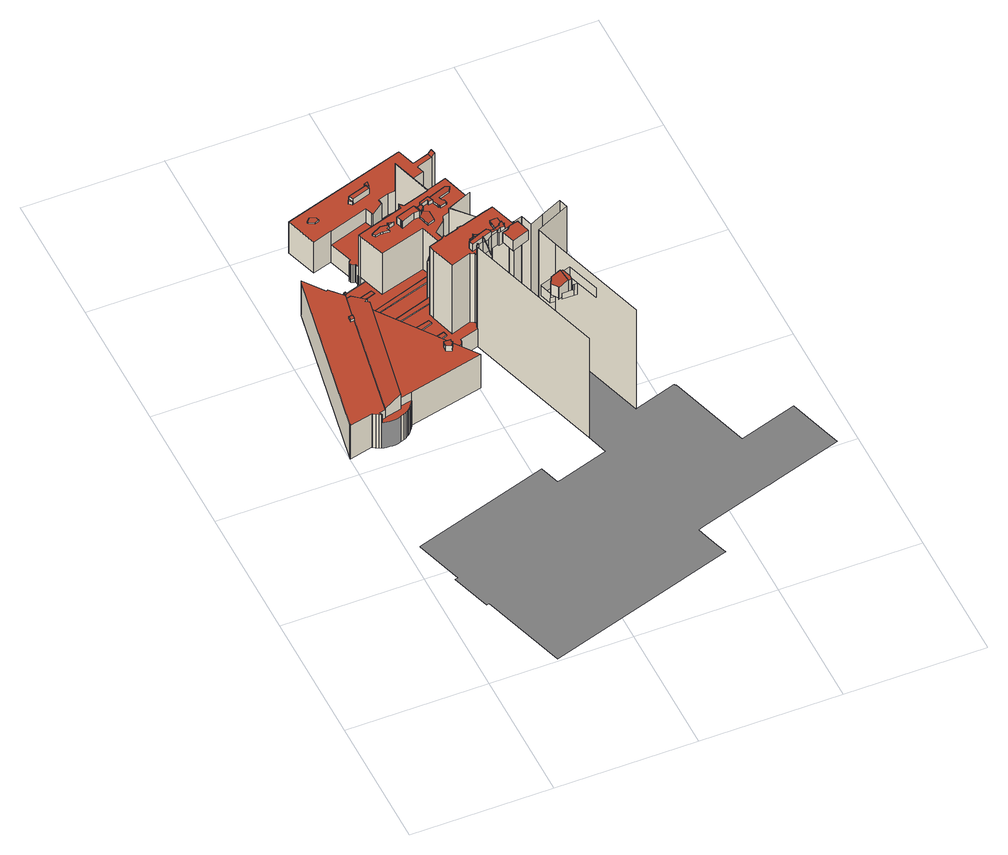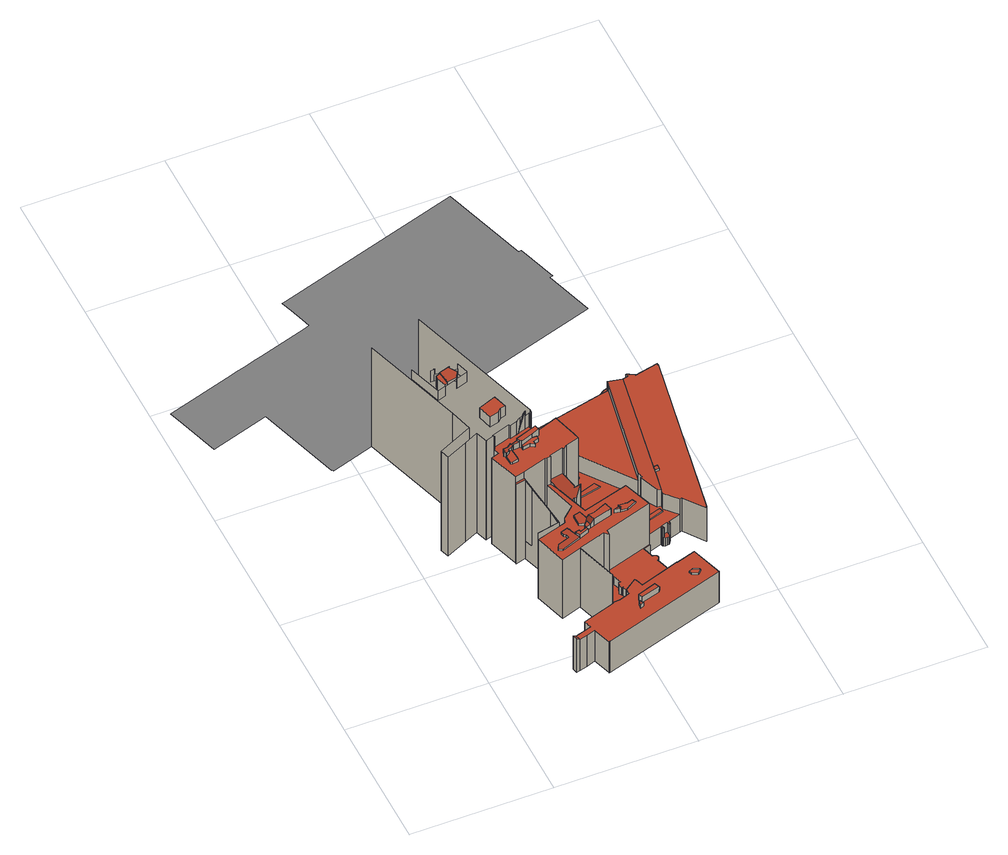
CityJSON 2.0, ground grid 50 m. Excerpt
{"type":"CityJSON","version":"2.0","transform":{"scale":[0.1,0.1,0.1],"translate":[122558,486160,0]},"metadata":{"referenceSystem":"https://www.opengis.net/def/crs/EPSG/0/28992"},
"CityObjects":{
"building1":{"type":"Building","attributes":{"aantal_verblijfsobjecten":11,"bouwjaar":1990,"gebruiksdoel":"bijeenkomstfunctie,onderwijsfunctie,winkelfunctie","oppervlakte_max":21258,"oppervlakte_min":65,"rdf_seealso":"http://bag.basisregistraties.overheid.nl/bag/id/pand/0363100012185420","rf_extrusion_mode":"standard","rf_force_lod11":false,"rf_h_ground":0.588,"rf_h_pc_98p":0,"rf_h_roof_50p":15.75,"rf_h_roof_70p":39.68,"rf_h_roof_max":51.8,"rf_h_roof_min":8.48,"rf_h_roof_ridge":46.74,"rf_is_glass_roof":false,"rf_nodata_frac":0.0242,"rf_nodata_r":0,"rf_pc_select":"PREFERRED_AND_LATEST","rf_pc_year":0,"rf_pointcloud_unusable":false,"rf_pt_density":16.63,"rf_ridgelines":9,"rf_rmse_lod22":0.879,"rf_roof_planes":178,"rf_roof_type":"slanted","rf_success":true,"rf_t_run":5727,"rf_volume_lod22":271666.47,"status":"Pand in gebruik"},"children":["building1-1"]},
"building1-1":{"type":"BuildingPart","parents":["building1"],"geometry":[{"type":"MultiSurface","lod":"2.2","boundaries":[[[0,1,2,3]],[[4,5,1,0]],[[3,2,6,7,8]],[[9,10,11,12]],[[8,7,10,9]],[[12,11,13,14]],[[14,13,15,16]],[[16,15,17,18]],[[19,20,21,22]],[[22,21,23,24]],[[25,26,27,5,4]],[[28,24,23,29,30]],[[30,29,31,32]],[[20,33,34,35,36,37,38,39,40,41,42,43,44,45,46,47,48,49,31,29,23,21]],[[39,50,51,40]],[[40,51,52,41]],[[53,54,55,56,57,58,59,60,25,4,0,3,8,9,12,14,16,18,19,22,24,61,62]],[[32,31,49,63,64]],[[41,52,65,42]],[[42,65,66,43]],[[43,66,67,44]],[[63,49,48,68]],[[69,61,24,28]],[[44,67,70,45]],[[45,70,71,46]],[[46,71,72,47]],[[47,72,73,48]],[[68,48,73,74,75]],[[76,69,28,30,32,64,77,78,79,80,81]],[[64,63,82,77]],[[60,83,26,25]],[[59,84,83,60]],[[85,53,62,86]],[[86,62,61,69,87]],[[88,85,86,87]],[[88,76,54,53,85]],[[58,89,84,59]],[[87,69,76,88]],[[57,90,91,89,58]],[[81,55,54,76]],[[56,92,90,57]],[[93,94,91,90]],[[55,95,92,56]],[[75,96,97,98,82,63,68],[99,100,101,102,103,104,105,106]],[[80,107,95,55,81]],[[108,109,110,111]],[[79,112,107,80]],[[75,74,113,96]],[[77,82,114,115,78]],[[78,115,112,79]],[[116,117,94,93]],[[118,119,117,116]],[[120,121,122,119,118]],[[123,124,121,120]],[[125,126,122,121]],[[127,128,126,125]],[[129,130,131,132]],[[133,134,130,129]],[[135,136,128,127]],[[137,138,124,123]],[[139,140,141,135,127,125,121,124,138,142]],[[141,143,136,135]],[[140,144,143,141]],[[145,142,138,137]],[[146,139,142,145]],[[139,147,144,140]],[[148,149,147,139,146]],[[150,151,149,148]],[[152,153,154,155]],[[156,157,109,108]],[[156,108,111,158]],[[111,110,159,158]],[[98,160,114,82]],[[161,162,163,164]],[[165,166,162,161]],[[167,168,166,165]],[[169,100,99,170]],[[170,99,106,171]],[[172,173,174,175]],[[176,177,151,150]],[[171,106,105,178]],[[170,171,178,179,180,181,182,169]],[[178,105,104,179]],[[182,101,100,169]],[[179,104,103,180]],[[97,183,184,160,98]],[[180,103,102,181]],[[181,102,101,182]],[[185,186,187,188]],[[158,159,157,156]],[[164,163,189,190]],[[191,192,193,194]],[[195,196,173,172]],[[197,195,172,175]],[[96,113,183,97]],[[198,199,192,191]],[[175,174,200,197]],[[160,184,201,202]],[[194,193,203,204]],[[205,206,207,208]],[[209,208,207,210,211,212]],[[211,210,177,176]],[[212,211,213,214]],[[133,129,132,215,216]],[[198,191,194,204,217,218]],[[219,220,186,185]],[[188,221,219,185]],[[188,187,222,221]],[[223,224,153,152]],[[225,226,206,205]],[[218,227,199,198]],[[228,229,230,231]],[[231,230,232,233]],[[234,235,229,228]],[[204,203,236,217]],[[233,232,237,238]],[[239,240,235,234]],[[241,242,240,239]],[[238,237,243,244]],[[245,246,242,241]],[[247,248,249,250,251,252,253,254,255,256,257,258,259,260,261,262,263,264,265,266,267,268,269,270,271,154,153,224,272,273,274,275,213,211,176,150,148,146,145,137,123,120,118,116,93,90,92,95,107,112,115,114,160,202,276],[186,220,222,187],[130,134,277,278,131],[196,200,174,173],[109,157,159,110]],[[217,236,227,218]],[[155,154,271,279]],[[244,243,280,281]],[[282,283,246,245]],[[190,189,284,285,286]],[[285,284,283,282]],[[281,280,226,225]],[[202,201,287,276]],[[132,131,278,215]],[[216,277,134,133]],[[276,287,288,247]],[[289,290,291,292]],[[247,288,293,248]],[[294,295,296,297,298,299,300,301,302,303,304,305,306,307,308,309,310,311,312,313,314,315,316,317,318,319,320,321,322,323,324,325,326,327,328,329,330,331,332,333,334,335,336,293,288,287,201,184,183,113,74,73,72,71,70,67,66,65,52,51,50,337,338,339,340,341,342,343,17,15,13,11,10,7,6,344,27,26,83,84,89,91,94,117,119,122,126,128,136,143,144,147,149,151,177,210,207,206,226,280,243,237,232,230,229,235,240,242,246,283,284,189,163,162,166,168,345,346,347,348,349,350,351,352,353,354,355,356,357,358,359,360,361,362,363,364,365,366,367,368,369,370,371,372,373,374,375,376,377,378,379,380,381,382,383,384]],[[197,200,196,195]],[[221,222,220,219]],[[248,293,336,249]],[[292,291,385,386]],[[249,336,335,250]],[[387,388,290,289]],[[250,335,334,251]],[[389,223,152,155,279,390]],[[251,334,333,252]],[[386,385,391,392]],[[393,267,266,394]],[[252,333,332,253]],[[395,268,267,393]],[[253,332,331,254]],[[254,331,330,255]],[[392,391,396,397]],[[292,386,392,397,398,399,400,401,387,289]],[[397,396,402,398]],[[401,403,388,387]],[[398,402,404,399]],[[405,269,268,395]],[[214,213,275,406]],[[399,404,407,400]],[[408,409,208,209]],[[281,225,205,208,409,410,411,412,413,414,415,416,417,418,419,420,285,282,245,241,239,234,228,231,233,238,244]],[[421,401,400,422]],[[394,266,265,423]],[[286,285,420,424]],[[255,330,329,256]],[[425,421,422]],[[425,426,403,401,421]],[[422,400,407,426,425]],[[427,223,389,428]],[[429,272,224,223,427]],[[430,431,270,269,405]],[[432,390,279,433]],[[428,389,390,432]],[[434,435,436,437]],[[437,436,438,439]],[[440,441,435,434]],[[433,279,271,270,431]],[[439,438,442,443]],[[444,445,431,430]],[[256,329,328,257]],[[446,258,257,447]],[[447,257,328,327,448]],[[449,259,258,446]],[[423,265,264,450]],[[451,260,259,449]],[[452,453,429,427,428,432,433,431,445,454,455,456]],[[457,261,260,451]],[[458,459,262,261,457]],[[450,264,263,460]],[[460,263,262,459]],[[461,462,459,458]],[[463,464,465,466]],[[453,273,272,429]],[[466,465,467,468]],[[469,470,471,472]],[[443,473,474,475,440,434,437,439]],[[468,476,477,463,466]],[[443,442,478,473]],[[477,479,464,463]],[[480,477,476,481]],[[468,467,482,476]],[[483,454,445,444]],[[484,485,462,461]],[[215,278,277,216]],[[475,486,441,440]],[[452,274,273,453]],[[487,484,488,489]],[[490,491,492,493]],[[494,495,496,470,469]],[[489,488,497]],[[485,484,487,498]],[[493,492,496,495]],[[424,420,419,499]],[[499,419,418,500]],[[406,275,274,452,501]],[[502,503,504,505,506]],[[501,452,456]],[[507,508,491,490]],[[411,509,510,412]],[[506,505,511,512]],[[513,514,497]],[[489,497,514,515,498,487]],[[455,516,456]],[[517,455,454,483]],[[518,519,479,477,480]],[[412,510,520,413]],[[410,521,509,411]],[[417,522,523,418]],[[481,476,482,524,525]],[[526,410,409,408]],[[527,528,504,503]],[[529,530,516,455,517]],[[430,405,395,393,394,423,450,460,459,462,485,498,531,532,533,534,535,536,537,538,539,540,541,529,517,483,444],[471,470,496,492,491,508,542,543,544,545,546,547,548,549,550,551,552,553,554,555,556,557,558,559,560,561,562,563,564,565]],[[416,566,522,417]],[[415,567,566,416]],[[518,480,481,525]],[[473,478,568,569,474]],[[570,542,508,507]],[[571,572,521,410,526]],[[413,520,573,414]],[[414,573,567,415]],[[574,531,515,514,513]],[[530,575,576,577]],[[500,418,523,578,579]],[[569,568,580,581]],[[541,582,575,530,529]],[[583,543,542,570]],[[515,531,498]],[[584,585,586,583,570,507,490,493,495]],[[469,472,587,588,589,590,494]],[[474,569,591,592]],[[472,471,565,593,587]],[[512,511,594,595]],[[590,584,495,494]],[[596,597,486,475]],[[598,596,475,474,592,599]],[[592,591,600,599]],[[601,602,603,604]],[[581,580,605,606]],[[604,603,607,608]],[[609,610,611,612]],[[613,614,615,578,523,522,566,567,573,520,510,509,521,572,616]],[[599,600,617,598]],[[569,581,606,618,619,620,617,600,591]],[[621,532,531,574]],[[598,617,620,622]],[[623,595,594,602,601]],[[586,544,543,583]],[[624,625,626,627,628,629,630,631,571,526,408,209,212,214,406,501,456,516,530,577,632,633],[634,635,636,637,638,639,640,641,642,643,644,645,646,647,648,649,650,651,652],[290,388,403,426,407,404,402,396,391,385,291],[597,653,654,655,656,605,580,568,478,442,438,436,435,441,486]],[[622,620,619,657]],[[657,658,659,596,598,622]],[[659,653,597,596]],[[577,576,660,632]],[[661,662,610,609]],[[657,619,655,654,658]],[[525,524,519,518]],[[618,656,655,619]],[[623,601,604,608,663,664]],[[589,547,546,584,590]],[[579,578,615,665]],[[606,605,656,618]],[[666,533,532,621]],[[667,668,345,168,167]],[[658,654,653,659]],[[584,546,545,585]],[[588,669,548,547,589]],[[585,545,544,586]],[[587,593,669,588]],[[670,643,642,671]],[[672,673,674,675]],[[608,607,676,677,663]],[[675,674,678,679]],[[680,681,682,683]],[[672,675,679,684]],[[684,685,673,672]],[[686,687,660,576,575,582,688]],[[689,690,662,661]],[[679,678,685,684]],[[691,549,548,669]],[[612,692,693,689,661,609]],[[671,642,641,694]],[[593,565,564,695]],[[612,611,696,692]],[[631,616,572,571]],[[697,698,699,700,701,702,703,704,705,706,707,708,667,167,165,161,164,190,286,424,499,500,579,665],[203,193,192,199,227,236],[467,465,464,479,519,524,482],[673,685,678,674]],[[664,709,710,595,623]],[[665,615,614,697]],[[632,660,687,633]],[[711,712,670,671,694,713]],[[714,715,716,717]],[[712,718,644,643,670]],[[540,719,688,582,541]],[[720,680,715,714]],[[695,564,563,721]],[[722,550,549,691]],[[663,677,709,664]],[[694,641,640,713]],[[677,676,723,724]],[[725,551,550,722]],[[726,727,681,680,720]],[[728,729,552,551,725]],[[693,730,690,689]],[[721,563,562,731]],[[732,534,533,666]],[[677,724,733,734,735,709]],[[713,640,639,736,711]],[[735,737,710,709]],[[724,723,738,733]],[[739,553,552,729]],[[669,593,695,721,731,740,741,742,743,744,745,746,728,725,722,691]],[[733,738,747,734]],[[711,736,718,712]],[[746,748,729,728]],[[633,687,686,624]],[[749,554,553,739]],[[734,747,750,737,735]],[[736,639,638,751]],[[751,638,637,752]],[[752,637,636,753]],[[753,636,635,754]],[[745,755,748,746]],[[692,696,730,693]],[[731,562,561,740]],[[756,749,739,729,748,755,757,758]],[[697,614,613,698]],[[756,555,554,749]],[[744,757,755,745]],[[759,624,686,688,719]],[[737,750,760,761]],[[754,635,634,762]],[[740,561,560,741]],[[763,364,363,764]],[[765,365,364,763]],[[743,558,557,757,744]],[[741,560,559,742]],[[742,559,558,743]],[[629,699,698,630]],[[630,698,613,616,631]],[[699,357,356,700]],[[628,358,357,699,629]],[[757,557,556,758]],[[758,556,555,756]],[[766,536,535,767]],[[767,535,534,732]],[[536,370,369,537]],[[768,371,370,536,766]],[[769,649,648,770]],[[762,634,652,771]],[[754,762,771,772,773,769,770,774,775,776,718,736,751,752,753]],[[771,652,651,772]],[[773,650,649,769]],[[772,651,650,773]],[[761,760,777,778]],[[776,645,644,718]],[[539,779,719,540]],[[780,366,365,765]],[[537,369,368,538]],[[781,372,371,768]],[[782,759,719,779,780,765,763,764,783]],[[770,648,647,774]],[[779,367,366,780]],[[538,368,367,779,539]],[[782,625,624,759]],[[784,373,372,781]],[[764,363,362,783]],[[785,374,373,784]],[[786,379,378,787]],[[788,380,379,786]],[[627,359,358,628]],[[774,647,646,775]],[[775,646,645,776]],[[700,356,355,701]],[[789,375,374,785]],[[783,362,361,625,782]],[[625,361,360,626]],[[626,360,359,627]],[[787,378,377,790]],[[708,791,668,667]],[[792,346,345,668]],[[793,792,668,791]],[[707,793,791,708]],[[793,347,346,792]],[[706,348,347,793,707]],[[701,355,354,702]],[[794,376,375,789]],[[705,349,348,706]],[[702,354,353,703]],[[704,350,349,705]],[[790,377,376,794]],[[703,353,352,795]],[[704,703,795,796]],[[796,351,350,704]],[[795,352,351,796]]],"semantics":{"surfaces":[{"type":"WallSurface","on_footprint_edge":false},{"type":"WallSurface","on_footprint_edge":true},{"type":"RoofSurface","rf_azimuth":339.72,"rf_h_roof_50p":12.13,"rf_h_roof_70p":12.13,"rf_h_roof_max":18.77,"rf_h_roof_min":12.1,"rf_slope":0.865},{"type":"RoofSurface","rf_azimuth":281.66,"rf_h_roof_50p":15.77,"rf_h_roof_70p":15.78,"rf_h_roof_max":16.01,"rf_h_roof_min":15.76,"rf_slope":0.0928},{"type":"RoofSurface","rf_azimuth":280.19,"rf_h_roof_50p":17.23,"rf_h_roof_70p":17.85,"rf_h_roof_max":18.87,"rf_h_roof_min":15.78,"rf_slope":25.57},{"type":"RoofSurface","rf_azimuth":263.38,"rf_h_roof_50p":16.71,"rf_h_roof_70p":16.71,"rf_h_roof_max":16.72,"rf_h_roof_min":16.7,"rf_slope":1.01},{"type":"RoofSurface","rf_azimuth":281.66,"rf_h_roof_50p":15.81,"rf_h_roof_70p":15.82,"rf_h_roof_max":18.87,"rf_h_roof_min":15.79,"rf_slope":0.0928},{"type":"RoofSurface","rf_azimuth":332.29,"rf_h_roof_50p":4.16,"rf_h_roof_70p":4.17,"rf_h_roof_max":8.59,"rf_h_roof_min":4.13,"rf_slope":1.56},{"type":"RoofSurface","rf_azimuth":85.89,"rf_h_roof_50p":9.01,"rf_h_roof_70p":9.01,"rf_h_roof_max":9.02,"rf_h_roof_min":8.99,"rf_slope":0.13},{"type":"RoofSurface","rf_azimuth":70.98,"rf_h_roof_50p":17.96,"rf_h_roof_70p":17.97,"rf_h_roof_max":18,"rf_h_roof_min":17.9,"rf_slope":2.45},{"type":"RoofSurface","rf_azimuth":85.89,"rf_h_roof_50p":8.98,"rf_h_roof_70p":8.99,"rf_h_roof_max":8.99,"rf_h_roof_min":8.97,"rf_slope":0.13},{"type":"RoofSurface","rf_azimuth":151.06,"rf_h_roof_50p":8.99,"rf_h_roof_70p":9.01,"rf_h_roof_max":9.03,"rf_h_roof_min":8.96,"rf_slope":0.583},{"type":"RoofSurface","rf_azimuth":184.74,"rf_h_roof_50p":15.28,"rf_h_roof_70p":15.3,"rf_h_roof_max":15.32,"rf_h_roof_min":15.24,"rf_slope":2.51},{"type":"RoofSurface","rf_azimuth":356.95,"rf_h_roof_50p":8.97,"rf_h_roof_70p":8.98,"rf_h_roof_max":8.99,"rf_h_roof_min":8.96,"rf_slope":0.519},{"type":"RoofSurface","rf_azimuth":206.31,"rf_h_roof_50p":8.58,"rf_h_roof_70p":8.59,"rf_h_roof_max":45.72,"rf_h_roof_min":8.54,"rf_slope":0.114},{"type":"GroundSurface"},{"type":"RoofSurface","rf_azimuth":161.91,"rf_h_roof_50p":9.01,"rf_h_roof_70p":9.01,"rf_h_roof_max":26.63,"rf_h_roof_min":8.99,"rf_slope":0.905},{"type":"RoofSurface","rf_azimuth":46.65,"rf_h_roof_50p":27.97,"rf_h_roof_70p":27.98,"rf_h_roof_max":28,"rf_h_roof_min":27.96,"rf_slope":0.51},{"type":"RoofSurface","rf_azimuth":309.81,"rf_h_roof_50p":8.6,"rf_h_roof_70p":8.6,"rf_h_roof_max":27.27,"rf_h_roof_min":8.58,"rf_slope":0.0928},{"type":"RoofSurface","rf_azimuth":150.83,"rf_h_roof_50p":28.91,"rf_h_roof_70p":28.91,"rf_h_roof_max":28.91,"rf_h_roof_min":28.9,"rf_slope":0.738},{"type":"RoofSurface","rf_azimuth":324.57,"rf_h_roof_50p":26.68,"rf_h_roof_70p":27.27,"rf_h_roof_max":39.66,"rf_h_roof_min":24.74,"rf_slope":22.88},{"type":"RoofSurface","rf_azimuth":319.33,"rf_h_roof_50p":30.32,"rf_h_roof_70p":30.32,"rf_h_roof_max":30.39,"rf_h_roof_min":30.3,"rf_slope":0.315},{"type":"RoofSurface","rf_azimuth":281.43,"rf_h_roof_50p":16.03,"rf_h_roof_70p":16.04,"rf_h_roof_max":17.23,"rf_h_roof_min":16.03,"rf_slope":0.716},{"type":"RoofSurface","rf_azimuth":73.59,"rf_h_roof_50p":45.17,"rf_h_roof_70p":45.72,"rf_h_roof_max":46.63,"rf_h_roof_min":39.82,"rf_slope":71.86},{"type":"RoofSurface","rf_azimuth":338.64,"rf_h_roof_50p":39.73,"rf_h_roof_70p":39.78,"rf_h_roof_max":45.72,"rf_h_roof_min":39.65,"rf_slope":0.673},{"type":"RoofSurface","rf_azimuth":109.46,"rf_h_roof_50p":17.21,"rf_h_roof_70p":17.22,"rf_h_roof_max":17.24,"rf_h_roof_min":17.18,"rf_slope":0.543},{"type":"RoofSurface","rf_azimuth":61.47,"rf_h_roof_50p":41.13,"rf_h_roof_70p":41.16,"rf_h_roof_max":42.85,"rf_h_roof_min":41.05,"rf_slope":1.36},{"type":"RoofSurface","rf_azimuth":292.19,"rf_h_roof_50p":42.84,"rf_h_roof_70p":42.84,"rf_h_roof_max":42.85,"rf_h_roof_min":42.83,"rf_slope":0.241},{"type":"RoofSurface","rf_azimuth":73.77,"rf_h_roof_50p":29.46,"rf_h_roof_70p":29.81,"rf_h_roof_max":30.39,"rf_h_roof_min":28.76,"rf_slope":45.88},{"type":"RoofSurface","rf_azimuth":3.01,"rf_h_roof_50p":5.1,"rf_h_roof_70p":5.11,"rf_h_roof_max":27.3,"rf_h_roof_min":5.07,"rf_slope":0.144},{"type":"RoofSurface","rf_azimuth":229.18,"rf_h_roof_50p":28.07,"rf_h_roof_70p":28.11,"rf_h_roof_max":29.4,"rf_h_roof_min":27.94,"rf_slope":3.07},{"type":"RoofSurface","rf_azimuth":172.1,"rf_h_roof_50p":27.26,"rf_h_roof_70p":27.27,"rf_h_roof_max":30.39,"rf_h_roof_min":27.22,"rf_slope":0.103},{"type":"RoofSurface","rf_azimuth":150.84,"rf_h_roof_50p":28.86,"rf_h_roof_70p":28.87,"rf_h_roof_max":28.87,"rf_h_roof_min":28.85,"rf_slope":0.737},{"type":"RoofSurface","rf_azimuth":254.64,"rf_h_roof_50p":46.69,"rf_h_roof_70p":46.83,"rf_h_roof_max":47.07,"rf_h_roof_min":46.34,"rf_slope":7.54},{"type":"RoofSurface","rf_azimuth":169.52,"rf_h_roof_50p":16.26,"rf_h_roof_70p":16.27,"rf_h_roof_max":16.28,"rf_h_roof_min":16.25,"rf_slope":1.82},{"type":"RoofSurface","rf_azimuth":206.32,"rf_h_roof_50p":8.61,"rf_h_roof_70p":8.61,"rf_h_roof_max":39.67,"rf_h_roof_min":8.59,"rf_slope":0.114},{"type":"RoofSurface","rf_azimuth":352.25,"rf_h_roof_50p":50.17,"rf_h_roof_70p":50.17,"rf_h_roof_max":50.18,"rf_h_roof_min":50.16,"rf_slope":0.222},{"type":"RoofSurface","rf_azimuth":163.07,"rf_h_roof_50p":14.73,"rf_h_roof_70p":14.74,"rf_h_roof_max":17.24,"rf_h_roof_min":14.72,"rf_slope":0.0791},{"type":"RoofSurface","rf_azimuth":150.83,"rf_h_roof_50p":28.87,"rf_h_roof_70p":28.87,"rf_h_roof_max":28.88,"rf_h_roof_min":28.85,"rf_slope":0.737},{"type":"RoofSurface","rf_azimuth":70.4,"rf_h_roof_50p":46.42,"rf_h_roof_70p":46.44,"rf_h_roof_max":46.98,"rf_h_roof_min":46.38,"rf_slope":3.19},{"type":"RoofSurface","rf_azimuth":122.91,"rf_h_roof_50p":41.9,"rf_h_roof_70p":41.99,"rf_h_roof_max":42.85,"rf_h_roof_min":41.66,"rf_slope":9.09},{"type":"RoofSurface","rf_azimuth":51.73,"rf_h_roof_50p":40.66,"rf_h_roof_70p":40.69,"rf_h_roof_max":41.92,"rf_h_roof_min":40.58,"rf_slope":2.3},{"type":"RoofSurface","rf_azimuth":344.66,"rf_h_roof_50p":28,"rf_h_roof_70p":28.08,"rf_h_roof_max":28.86,"rf_h_roof_min":27.88,"rf_slope":3.54},{"type":"RoofSurface","rf_azimuth":326.87,"rf_h_roof_50p":33.06,"rf_h_roof_70p":35.14,"rf_h_roof_max":39.67,"rf_h_roof_min":28.97,"rf_slope":25.75},{"type":"RoofSurface","rf_azimuth":337.04,"rf_h_roof_50p":0.854,"rf_h_roof_70p":0.925,"rf_h_roof_max":0.956,"rf_h_roof_min":0.822,"rf_slope":38.35},{"type":"RoofSurface","rf_azimuth":253.96,"rf_h_roof_50p":15.32,"rf_h_roof_70p":15.54,"rf_h_roof_max":15.92,"rf_h_roof_min":14.83,"rf_slope":38.49}],"values":[0,0,1,1,1,1,1,1,0,0,1,0,0,2,1,1,3,0,1,1,1,0,0,1,1,1,1,1,4,0,1,1,0,0,5,0,1,0,1,0,0,1,0,6,0,0,0,1,0,0,1,1,1,0,1,1,0,0,1,0,7,1,1,0,0,1,1,1,0,0,8,0,0,1,1,1,0,0,0,1,0,9,0,0,0,1,0,0,0,0,1,0,0,10,1,0,0,1,0,1,1,1,0,11,12,0,13,0,0,1,0,1,1,1,0,1,1,1,1,1,14,0,0,1,1,1,1,1,1,0,0,1,0,1,15,0,0,1,0,1,0,1,16,1,0,0,1,0,1,1,0,17,0,0,0,0,0,0,0,18,0,0,0,1,19,0,0,0,0,0,0,0,0,0,0,0,0,0,1,0,1,0,0,0,20,0,0,0,0,0,0,0,0,0,21,22,0,0,0,0,0,0,0,0,0,0,0,0,0,0,0,0,0,0,0,0,0,0,0,0,23,0,0,0,0,0,0,0,0,0,0,24,0,0,25,0,0,0,0,0,0,0,0,0,0,0,0,26,27,0,0,0,0,0,28,0,0,0,0,0,29,0,30,0,0,0,0,31,0,32,0,0,0,0,0,0,33,0,0,0,0,1,0,0,0,0,0,0,0,0,0,0,34,0,35,0,0,0,36,0,0,0,0,37,0,0,0,38,0,0,0,0,0,0,0,0,0,0,0,0,0,0,0,39,0,0,0,0,40,0,0,0,0,0,0,0,0,0,0,0,0,0,41,0,0,0,0,0,0,0,1,1,0,0,0,0,0,1,1,0,0,0,0,1,1,0,0,42,0,0,0,0,0,0,1,1,1,43,0,1,1,0,1,1,1,1,1,1,0,0,1,1,1,1,1,1,0,1,44,0,1,1,1,1,1,1,1,1,1,45,1,1]}}]}
},
"vertices":[
[4,1080,158],[4,1080,14],[3,1074,15],[3,1074,158],[2,1080,158],[2,1080,14],[3,1074,6],[86,1093,6],[86,1093,158],[86,1091,158],[86,1091,6],[85,1091,6],[85,1091,158],[95,1085,6],[95,1085,158],[103,1081,6],[103,1081,158],[111,1077,6],[111,1077,158],[113,1077,158],[113,1077,121],[110,1087,121],[110,1087,158],[130,1092,121],[130,1092,158],[117,1708,158],[117,1708,6],[2,1080,6],[130,1092,159],[132,1093,121],[132,1093,160],[191,1107,121],[191,1107,187],[119,1075,121],[128,1073,121],[137,1072,121],[148,1071,121],[158,1072,121],[169,1074,122],[180,1077,122],[190,1081,122],[198,1085,122],[206,1090,121],[213,1095,121],[219,1101,121],[225,1108,121],[232,1116,121],[237,1126,121],[236,1127,121],[193,1118,121],[180,1077,6],[190,1081,6],[198,1085,6],[188,1503,158],[203,1503,158],[218,1585,158],[220,1599,158],[179,1643,158],[173,1641,158],[119,1714,158],[118,1707,158],[201,1488,158],[188,1487,158],[193,1118,158],[193,1118,187],[206,1090,6],[213,1095,6],[219,1101,6],[236,1127,158],[201,1488,159],[225,1108,6],[232,1116,6],[237,1126,6],[236,1127,6],[236,1128,6],[236,1128,158],[203,1503,159],[267,1515,188],[257,1528,182],[265,1531,186],[232,1582,166],[218,1585,159],[267,1515,158],[118,1707,6],[119,1714,6],[188,1503,167],[188,1487,167],[201,1488,167],[203,1503,167],[173,1641,6],[179,1643,86],[179,1643,6],[220,1599,86],[224,1657,86],[224,1657,6],[218,1585,86],[505,1189,158],[416,1310,158],[417,1310,158],[410,1248,158],[413,1269,158],[436,1269,158],[434,1259,158],[438,1258,158],[431,1245,158],[430,1245,158],[428,1240,158],[232,1582,86],[225,1610,90],[225,1610,86],[229,1595,86],[229,1595,90],[265,1531,86],[505,1189,6],[267,1515,86],[257,1528,86],[223,1663,86],[223,1663,6],[224,1668,86],[224,1668,6],[229,1669,86],[229,1669,42],[229,1669,6],[230,1658,86],[230,1658,42],[229,1675,41],[229,1675,6],[233,1678,41],[233,1678,6],[272,1544,90],[272,1544,86],[275,1534,86],[275,1534,90],[273,1549,90],[273,1549,86],[239,1679,41],[239,1679,6],[253,1664,86],[253,1664,42],[254,1675,42],[251,1677,42],[245,1679,41],[249,1674,42],[245,1679,6],[251,1677,6],[249,1674,86],[254,1675,86],[254,1675,6],[255,1673,86],[255,1673,6],[258,1668,86],[258,1668,6],[313,1487,90],[313,1487,86],[317,1471,86],[317,1471,90],[330,1643,90],[330,1643,86],[335,1629,90],[335,1629,86],[417,1310,85],[193,1973,147],[193,1973,6],[228,1861,6],[228,1861,147],[195,1974,147],[195,1974,6],[195,1975,147],[195,1975,6],[413,1269,180],[410,1248,180],[428,1240,180],[361,1431,90],[361,1431,86],[372,1411,86],[372,1411,90],[331,1691,86],[331,1691,6],[430,1245,179],[431,1245,179],[438,1258,179],[434,1259,179],[436,1269,179],[416,1310,6],[417,1310,6],[406,1369,90],[406,1369,85],[414,1348,85],[414,1348,90],[298,1883,6],[298,1883,147],[245,1947,153],[245,1947,147],[246,1942,147],[246,1942,153],[442,1451,90],[442,1451,86],[447,1437,90],[256,1958,153],[256,1958,147],[447,1437,86],[466,1326,6],[466,1326,85],[266,1932,147],[266,1932,152],[320,1726,86],[320,1726,6],[321,1722,6],[321,1722,86],[321,1722,273],[324,1715,6],[324,1715,86],[324,1715,273],[356,1619,86],[356,1619,272],[517,1609,90],[513,1627,90],[281,1938,152],[277,1949,153],[464,1385,90],[464,1385,86],[468,1370,90],[468,1370,86],[478,1541,90],[478,1541,86],[345,1734,86],[345,1734,6],[277,1949,147],[317,1785,86],[317,1785,6],[318,1780,6],[318,1780,86],[320,1776,6],[320,1776,86],[318,1788,86],[318,1788,6],[281,1938,147],[324,1773,6],[324,1773,86],[319,1790,86],[319,1790,6],[320,1793,86],[320,1793,6],[329,1771,6],[329,1771,86],[323,1795,86],[323,1795,6],[477,1316,85],[483,1314,85],[489,1315,85],[494,1318,85],[498,1322,85],[501,1328,85],[501,1329,85],[501,1333,86],[501,1337,86],[570,1358,86],[570,1357,86],[571,1367,86],[571,1366,86],[578,1368,86],[576,1374,86],[579,1373,86],[573,1392,86],[572,1388,86],[560,1396,86],[487,1370,86],[462,1456,86],[457,1477,86],[505,1492,86],[518,1503,86],[507,1528,86],[511,1585,86],[519,1584,86],[540,1602,86],[518,1666,86],[472,1319,85],[513,1627,86],[517,1609,86],[507,1528,90],[333,1772,6],[333,1772,86],[325,1796,86],[325,1796,6],[298,1881,6],[298,1881,86],[298,1881,147],[472,1319,6],[477,1316,6],[360,1703,280],[360,1703,273],[367,1691,273],[367,1691,280],[483,1314,6],[1372,712,6],[1408,598,6],[1416,573,6],[1434,515,6],[1208,445,6],[1171,433,6],[1138,423,6],[1101,412,6],[1071,402,6],[895,348,6],[878,342,6],[887,312,6],[904,259,6],[916,221,6],[916,220,6],[902,215,6],[764,172,6],[730,162,6],[585,116,6],[241,9,6],[144,319,6],[133,316,6],[88,458,6],[100,461,6],[46,633,6],[47,633,6],[47,635,6],[535,787,6],[558,715,6],[560,715,6],[572,719,6],[741,772,6],[751,775,6],[728,852,6],[570,1357,6],[570,1358,6],[501,1337,6],[501,1333,6],[501,1329,6],[501,1328,6],[498,1322,6],[494,1318,6],[489,1315,6],[169,1074,6],[158,1072,6],[148,1071,6],[137,1072,6],[128,1073,6],[119,1075,6],[113,1077,6],[1,1074,6],[631,2111,6],[635,2112,6],[635,2111,6],[655,2047,6],[687,2057,6],[714,2065,6],[727,2069,6],[732,2051,6],[719,2046,6],[661,2028,6],[670,2000,6],[554,1963,6],[555,1960,6],[601,1813,6],[671,1835,6],[706,1723,6],[705,1723,6],[705,1722,6],[626,1697,6],[636,1662,6],[672,1548,6],[707,1558,6],[708,1553,6],[742,1446,6],[714,1437,6],[720,1416,6],[721,1414,6],[749,1423,6],[752,1424,6],[765,1381,6],[814,1404,6],[890,1439,6],[900,1407,6],[776,1349,6],[799,1271,6],[914,905,6],[1067,952,6],[1069,946,6],[1072,947,6],[1165,647,6],[385,1697,273],[385,1697,280],[396,1721,280],[396,1721,273],[504,1549,90],[501,1542,90],[393,1696,273],[393,1696,280],[462,1456,397],[487,1370,398],[457,1477,396],[393,1697,273],[393,1697,280],[417,1694,280],[412,1706,280],[422,1709,280],[419,1718,280],[417,1694,273],[419,1718,273],[412,1706,273],[505,1492,397],[518,1666,272],[422,1709,273],[491,1775,273],[491,1775,86],[492,1793,86],[481,1805,86],[470,1835,86],[478,1835,86],[483,1849,86],[477,1858,86],[472,1858,86],[475,1861,86],[450,1895,86],[447,1900,86],[437,1927,86],[419,1718,289],[422,1709,289],[560,1396,398],[437,1927,147],[440,1715,289],[440,1715,273],[478,1541,256],[504,1549,259],[511,1585,248],[518,1503,396],[518,1503,278],[501,1542,261],[507,1528,267],[457,1702,303],[457,1702,273],[457,1698,273],[457,1698,303],[458,1698,273],[458,1698,303],[452,1718,303],[452,1718,273],[460,1692,273],[460,1692,303],[521,1497,397],[521,1497,281],[571,1367,457],[570,1357,457],[728,852,457],[571,1366,457],[572,1388,398],[578,1368,457],[540,1602,250],[519,1584,251],[570,1512,288],[569,1516,286],[557,1549,272],[576,1374,457],[579,1373,457],[579,1373,398],[573,1392,398],[580,1369,457],[580,1369,398],[401,1977,160],[401,1977,147],[396,1970,147],[396,1970,160],[408,1960,147],[408,1960,160],[567,1418,428],[567,1418,398],[572,1401,398],[572,1401,428],[508,1712,303],[527,1714,303],[519,1740,303],[409,1960,160],[402,1977,160],[508,1712,273],[402,1977,147],[402,1977,172],[409,1960,172],[409,1960,147],[570,1512,397],[595,1374,457],[595,1374,398],[519,1740,273],[595,1374,481],[600,1371,457],[600,1371,468],[579,1442,412],[579,1442,397],[579,1430,398],[579,1430,412],[595,1429,428],[595,1429,412],[595,1429,398],[603,1372,457],[620,1383,398],[447,1900,147],[450,1895,147],[540,1602,272],[696,1081,457],[696,1081,436],[696,1081,414],[684,1122,414],[684,1122,457],[597,1446,411],[597,1446,397],[481,1805,51],[470,1835,51],[685,1126,414],[685,1126,457],[613,1375,457],[613,1375,427],[629,1386,371],[569,1516,272],[569,1516,397],[469,1998,172],[469,1998,147],[478,1835,51],[492,1793,51],[475,1861,51],[450,1895,51],[475,1982,147],[475,1982,172],[492,1793,273],[714,1081,437],[714,1081,414],[583,1517,397],[583,1517,272],[629,1386,398],[653,1394,398],[658,1389,398],[723,1409,398],[719,1416,398],[720,1416,398],[714,1437,398],[742,1446,398],[708,1553,397],[674,1543,397],[589,1517,397],[598,1458,397],[611,1449,397],[637,1455,397],[639,1450,398],[639,1446,398],[639,1442,398],[643,1442,398],[666,1442,398],[671,1446,398],[671,1448,398],[675,1449,398],[672,1481,397],[672,1493,397],[692,1496,397],[699,1495,397],[700,1467,398],[700,1461,398],[706,1457,398],[700,1453,398],[701,1442,398],[685,1442,398],[671,1431,398],[671,1437,398],[649,1429,398],[472,1858,51],[477,1858,51],[527,1714,273],[527,1714,280],[598,1458,411],[505,1780,273],[505,1780,51],[483,1849,51],[629,1386,457],[583,1517,86],[550,1633,86],[550,1633,272],[493,1927,51],[493,1927,147],[539,1671,272],[539,1671,279],[589,1517,86],[611,1449,411],[639,1446,411],[639,1450,411],[637,1455,411],[649,1429,429],[643,1442,428],[639,1442,428],[639,1446,428],[532,1715,280],[532,1715,298],[649,1429,422],[726,1139,414],[726,1139,457],[533,1744,289],[533,1744,273],[538,1725,288],[539,1723,288],[539,1723,281],[713,1114,463],[713,1114,414],[730,1090,414],[730,1090,464],[564,1679,272],[564,1679,281],[727,1085,414],[727,1085,464],[651,1347,502],[651,1347,457],[666,1298,457],[666,1298,502],[554,1960,51],[527,1958,51],[490,1945,51],[600,1810,51],[538,1725,281],[563,1718,282],[543,1728,281],[542,1727,281],[653,1394,457],[542,1727,288],[726,1139,465],[622,1697,272],[705,1723,273],[706,1723,273],[671,1835,273],[601,1813,273],[555,1960,273],[554,1960,273],[600,1810,273],[590,1670,272],[597,1689,272],[626,1729,273],[606,1723,273],[603,1729,273],[601,1729,273],[600,1736,273],[591,1754,273],[577,1751,273],[575,1758,273],[552,1750,273],[549,1759,273],[583,1772,273],[654,1799,273],[668,1791,273],[659,1775,273],[617,1760,273],[621,1748,273],[627,1743,273],[629,1731,273],[626,1731,273],[549,1749,273],[552,1738,273],[543,1728,273],[563,1718,273],[543,1728,288],[552,1738,289],[549,1749,289],[590,1670,86],[671,1351,502],[671,1351,457],[767,1101,469],[762,1150,470],[490,1945,147],[658,1389,457],[631,2111,147],[631,2111,8],[643,1442,424],[549,1759,289],[552,1750,289],[472,2014,163],[472,2014,147],[478,2000,147],[478,2000,162],[767,1101,414],[767,1101,465],[482,2001,147],[482,2001,162],[777,1080,443],[777,1080,414],[737,1081,414],[737,1081,440],[484,2019,163],[484,2019,147],[622,1697,86],[597,1689,86],[674,1543,86],[682,1364,502],[682,1364,457],[666,1442,421],[729,1322,502],[714,1372,502],[575,1758,289],[671,1437,419],[729,1322,457],[527,1958,147],[554,1960,147],[555,1960,147],[554,1963,147],[670,2000,147],[661,2028,147],[719,2046,147],[714,2065,147],[687,2057,147],[655,2047,147],[635,2111,147],[631,2110,147],[762,1150,464],[762,1150,457],[591,1754,288],[583,1772,289],[577,1751,289],[777,1077,466],[777,1077,443],[774,1078,443],[774,1078,466],[583,1772,279],[674,1543,366],[777,1080,466],[671,1431,419],[671,1446,420],[780,1106,414],[780,1106,464],[671,1448,420],[789,1080,465],[789,1080,414],[675,1449,420],[675,1449,408],[714,1372,457],[685,1442,418],[723,1409,457],[781,1106,464],[783,1119,464],[772,1153,464],[591,1754,280],[772,1153,457],[781,1106,414],[672,1481,407],[701,1442,416],[700,1453,417],[706,1457,416],[700,1461,418],[700,1467,418],[687,1457,419],[687,1452,419],[783,1119,414],[687,1452,407],[672,1493,407],[772,1153,414],[600,1736,282],[601,1729,282],[603,1729,282],[606,1723,283],[687,1457,407],[692,1496,406],[700,1467,407],[699,1495,406],[622,1697,290],[800,1162,414],[800,1162,457],[626,1729,283],[636,1662,308],[626,1697,291],[672,1548,363],[720,1416,457],[719,1416,457],[721,1414,457],[621,1748,281],[617,1760,281],[626,1731,282],[629,1731,282],[627,1743,282],[659,1775,280],[668,1791,280],[654,1799,279],[838,1044,414],[838,1044,457],[708,1553,371],[707,1558,368],[749,1423,457],[705,1723,301],[705,1722,302],[752,1424,457],[765,1381,457],[799,1271,457],[776,1349,457],[914,905,457],[814,1404,457],[900,1407,457],[631,2110,9],[635,2112,9],[635,2111,10],[890,1439,457],[732,2051,158],[727,2069,158]
]}
